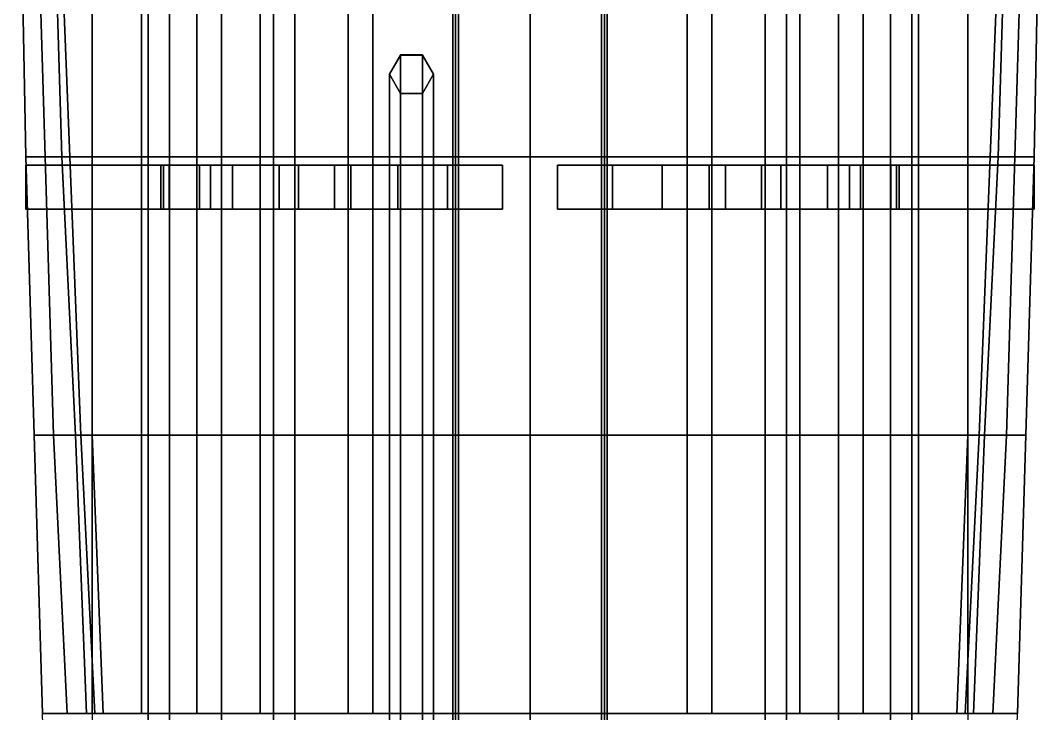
# Model space of a CAD drawing. Header units: millimetres. Extents: x -1.9 to 3, y -9.1 to 37.2.
# Drawn here: x -1.85 to 1.85, y -4.46 to -1.944 of the extents above; entities that cross this region are included whole.
import ezdxf

# ---------------------------------------------------------------- set-up
doc = ezdxf.new("R2010")
doc.units = ezdxf.units.MM
doc.layers.add('h2', color=6, linetype='Continuous')
doc.layers.add('torpedo', color=1, linetype='Continuous')

msp = doc.modelspace()

# ---------------------------------------------------------------- linework, layer by layer
for points in [[(0, -8.65, 3.45), (0, -8.65, 3.44), (0, 4.24, 4.93), (0, 4.24, 4.94)], [(0, 4.24, 4.94), (0, 4.24, 4.93), (0, -8.65, 3.44), (0, -8.65, 3.45)], [(-0.28, -4.74, 2.54), (-0.27, -4.74, 2.55), (-0.27, 2.15, 2.55), (-0.28, 2.15, 2.54)], [(-0.27, -4.74, 2.53), (-0.28, -4.74, 2.54), (-0.28, 2.15, 2.54), (-0.27, 2.15, 2.53)], [(-0.27, -4.74, 2.55), (-0.26, -4.74, 2.54), (-0.26, 2.15, 2.54), (-0.27, 2.15, 2.55)], [(-0.26, -4.74, 2.54), (-0.27, -4.74, 2.53), (-0.27, 2.15, 2.53), (-0.26, 2.15, 2.54)], [(0.27, -4.74, 2.53), (0.26, -4.74, 2.54), (0.26, 2.15, 2.54), (0.27, 2.15, 2.53)], [(0.26, -4.74, 2.54), (0.27, -4.74, 2.55), (0.27, 2.15, 2.55), (0.26, 2.15, 2.54)], [(0.28, -4.74, 2.54), (0.27, -4.74, 2.53), (0.27, 2.15, 2.53), (0.28, 2.15, 2.54)], [(0.27, -4.74, 2.55), (0.28, -4.74, 2.54), (0.28, 2.15, 2.54), (0.27, 2.15, 2.55)], [(0.66, -2.44, 1.57), (0.66, -1.43, 1.57), (0, -1.43, 1.57), (0, -2.44, 1.57)], [(0, -2.44, -0.66), (0, -1.43, -0.68), (0.57, -1.43, -0.52), (0.57, -2.44, -0.52)], [(0.57, -2.44, -0.52), (0.57, -1.43, -0.52), (0.98, -1.43, -0.43), (0.98, -2.44, -0.44)], [(1.21, -2.44, 1.52), (1.21, -1.43, 1.52), (0.66, -1.43, 1.57), (0.66, -2.44, 1.57)], [(0.98, -2.44, -0.44), (0.98, -1.43, -0.43), (1.41, -1.43, -0.36), (1.41, -2.44, -0.38)], [(1.59, -2.44, 1.45), (1.59, -1.43, 1.45), (1.21, -1.43, 1.52), (1.21, -2.44, 1.52)], [(1.41, -2.44, -0.38), (1.41, -1.43, -0.36), (1.59, -1.43, -0.34), (1.59, -2.44, -0.36)], [(1.83, -2.44, 1.45), (1.85, -1.43, 1.45), (1.59, -1.43, 1.45), (1.59, -2.44, 1.45)], [(1.59, -2.44, -0.36), (1.59, -1.43, -0.34), (1.71, -1.43, -0.33), (1.67, -2.44, -0.34)], [(1.67, -2.44, -0.29), (1.71, -1.43, -0.29), (1.73, -1.43), (1.7, -2.44)], [(1.67, -2.44, -0.34), (1.71, -1.43, -0.33), (1.71, -1.43, -0.29), (1.67, -2.44, -0.29)], [(1.7, -2.44), (1.73, -1.43), (1.79, -1.43, 0.94), (1.76, -2.44, 0.94)], [(1.76, -2.44, 0.94), (1.79, -1.43, 0.94), (1.85, -1.43, 1.45), (1.83, -2.44, 1.45)], [(-0.51, -5.08, 1.97), (-0.47, -5.08, 2.0393), (-0.47, -2.07, 2.0393), (-0.51, -2.14, 1.97)], [(-0.47, -2.0707, 1.57), (-0.51, -2.14, 1.57), (-0.51, -2.14, 1.97), (-0.47, -2.0707, 2.0393)], [(-0.47, -5.08, 2.0393), (-0.39, -5.08, 2.0393), (-0.39, -2.07, 2.0393), (-0.47, -2.07, 2.0393)], [(-0.39, -2.0707, 1.57), (-0.47, -2.0707, 1.57), (-0.47, -2.0707, 2.0393), (-0.39, -2.0707, 2.0393)], [(-0.39, -5.08, 2.0393), (-0.35, -5.08, 1.97), (-0.35, -2.14, 1.97), (-0.39, -2.07, 2.0393)], [(-0.35, -2.14, 1.57), (-0.39, -2.0707, 1.57), (-0.39, -2.0707, 2.0393), (-0.35, -2.14, 1.97)], [(-0.47, -5.08, 1.9007), (-0.51, -5.08, 1.97), (-0.51, -2.14, 1.97), (-0.47, -2.2093, 1.9007)], [(-0.51, -2.14, 1.57), (-0.47, -2.2093, 1.57), (-0.47, -2.2093, 1.9007), (-0.51, -2.14, 1.97)], [(-0.35, -5.08, 1.97), (-0.39, -5.08, 1.9007), (-0.39, -2.2093, 1.9007), (-0.35, -2.14, 1.97)], [(-0.39, -2.2093, 1.57), (-0.35, -2.14, 1.57), (-0.35, -2.14, 1.97), (-0.39, -2.2093, 1.9007)], [(-0.39, -5.08, 1.9007), (-0.47, -5.08, 1.9007), (-0.47, -2.2093, 1.9007), (-0.39, -2.2093, 1.9007)], [(-0.47, -2.2093, 1.57), (-0.39, -2.2093, 1.57), (-0.39, -2.2093, 1.9007), (-0.47, -2.2093, 1.9007)], [(0.66, -3.45, 1.57), (0.66, -2.44, 1.57), (0, -2.44, 1.57), (0, -3.45, 1.57)], [(0, -3.45, -0.65), (0, -2.44, -0.66), (0.57, -2.44, -0.52), (0.57, -3.45, -0.52)], [(0.57, -3.45, -0.52), (0.57, -2.44, -0.52), (0.98, -2.44, -0.44), (0.98, -3.45, -0.44)], [(1.21, -3.45, 1.52), (1.21, -2.44, 1.52), (0.66, -2.44, 1.57), (0.66, -3.45, 1.57)], [(0.98, -3.45, -0.44), (0.98, -2.44, -0.44), (1.41, -2.44, -0.38), (1.41, -3.45, -0.39)], [(1.59, -3.45, 1.45), (1.59, -2.44, 1.45), (1.21, -2.44, 1.52), (1.21, -3.45, 1.52)], [(1.41, -3.45, -0.39), (1.41, -2.44, -0.38), (1.59, -2.44, -0.36), (1.59, -3.45, -0.38)], [(1.8, -3.45, 1.45), (1.83, -2.44, 1.45), (1.59, -2.44, 1.45), (1.59, -3.45, 1.45)], [(1.59, -3.45, -0.38), (1.59, -2.44, -0.36), (1.67, -2.44, -0.34), (1.63, -3.45, -0.37)], [(1.63, -3.45, -0.29), (1.67, -2.44, -0.29), (1.7, -2.44), (1.65, -3.45)], [(1.63, -3.45, -0.37), (1.67, -2.44, -0.34), (1.67, -2.44, -0.29), (1.63, -3.45, -0.29)], [(1.65, -3.45), (1.7, -2.44), (1.76, -2.44, 0.94), (1.73, -3.45, 0.94)], [(1.73, -3.45, 0.94), (1.76, -2.44, 0.94), (1.83, -2.44, 1.45), (1.8, -3.45, 1.45)], [(-1.83, -2.47, 1.78), (-1.83, -2.47, 1.45), (-1.83, -2.63, 1.45), (-1.83, -2.63, 1.78)], [(-1.21, -2.47, 1.52), (-1.59, -2.47, 1.45), (-1.83, -2.47, 1.45), (-1.83, -2.47, 1.78)], [(-0.1, -2.47, 1.78), (-0.66, -2.47, 1.57), (-1.21, -2.47, 1.52), (-1.83, -2.47, 1.78)], [(-1.83, -2.63, 1.78), (-1.34, -2.63, 1.78), (-1.34, -2.47, 1.78), (-1.83, -2.47, 1.78)], [(-1.16, -2.47, 1.8), (-1.08, -2.47, 1.8), (-0.3, -2.47, 1.78), (-1.34, -2.47, 1.78)], [(-1.33, -2.47, 1.85), (-1.34, -2.47, 1.78), (-1.34, -2.63, 1.78), (-1.33, -2.63, 1.85)], [(-1.31, -2.47, 1.9), (-1.34, -2.47, 1.78), (-1.34, -2.47, 1.78), (-1.33, -2.47, 1.85)], [(-1.2, -2.47, 1.85), (-1.16, -2.47, 1.8), (-1.34, -2.47, 1.78), (-1.31, -2.47, 1.9)], [(-1.33, -2.63, 1.85), (-1.31, -2.63, 1.9), (-1.31, -2.47, 1.9), (-1.33, -2.47, 1.85)], [(-1.31, -2.63, 1.9), (-1.2, -2.63, 1.85), (-1.2, -2.47, 1.85), (-1.31, -2.47, 1.9)], [(-1.2, -2.63, 1.85), (-1.16, -2.63, 1.8), (-1.16, -2.47, 1.8), (-1.2, -2.47, 1.85)], [(-1.16, -2.63, 1.8), (-1.08, -2.63, 1.8), (-1.08, -2.47, 1.8), (-1.16, -2.47, 1.8)], [(-0.91, -2.47, 1.9), (-1.08, -2.47, 1.8), (-1.08, -2.63, 1.8), (-0.91, -2.63, 1.9)], [(-0.48, -2.47, 1.9), (-0.3, -2.47, 1.78), (-1.08, -2.47, 1.8), (-0.91, -2.47, 1.9)], [(-0.84, -2.47, 2.07), (-0.91, -2.47, 1.9), (-0.91, -2.63, 1.9), (-0.84, -2.63, 2.07)], [(-0.65, -2.47, 2.07), (-0.48, -2.47, 1.9), (-0.91, -2.47, 1.9), (-0.84, -2.47, 2.07)], [(-0.84, -2.63, 2.24), (-0.71, -2.63, 2.24), (-0.71, -2.47, 2.24), (-0.84, -2.47, 2.24)], [(-0.84, -2.47, 2.24), (-0.84, -2.47, 2.07), (-0.84, -2.63, 2.07), (-0.84, -2.63, 2.24)], [(-0.71, -2.47, 2.24), (-0.65, -2.47, 2.07), (-0.84, -2.47, 2.07), (-0.84, -2.47, 2.24)], [(-0.71, -2.63, 2.24), (-0.65, -2.63, 2.07), (-0.65, -2.47, 2.07), (-0.71, -2.47, 2.24)], [(-0.1, -2.47, 1.78), (-0.1, -2.47, 1.57), (-0.66, -2.47, 1.57), (-0.1, -2.47, 1.78)], [(-0.65, -2.63, 2.07), (-0.48, -2.63, 1.9), (-0.48, -2.47, 1.9), (-0.65, -2.47, 2.07)], [(-0.48, -2.63, 1.9), (-0.3, -2.63, 1.78), (-0.3, -2.47, 1.78), (-0.48, -2.47, 1.9)], [(-0.3, -2.63, 1.78), (-0.1, -2.63, 1.78), (-0.1, -2.47, 1.78), (-0.3, -2.47, 1.78)], [(-0.1, -2.63, 1.78), (-0.1, -2.63, 1.57), (-0.1, -2.47, 1.57), (-0.1, -2.47, 1.78)], [(1.21, -2.47, 1.52), (0.66, -2.47, 1.57), (0.1, -2.47, 1.78), (1.83, -2.47, 1.78)], [(0.66, -2.47, 1.57), (0.1, -2.47, 1.57), (0.1, -2.47, 1.78)], [(0.1, -2.47, 1.78), (0.1, -2.47, 1.57), (0.1, -2.63, 1.57), (0.1, -2.63, 1.78)], [(0.3, -2.47, 1.78), (0.1, -2.47, 1.78), (0.1, -2.63, 1.78), (0.3, -2.63, 1.78)], [(0.3, -2.47, 1.78), (1.08, -2.47, 1.8), (1.16, -2.47, 1.8), (1.34, -2.47, 1.78)], [(1.08, -2.47, 1.8), (0.3, -2.47, 1.78), (0.48, -2.47, 1.9), (0.91, -2.47, 1.9)], [(0.48, -2.47, 1.9), (0.3, -2.47, 1.78), (0.3, -2.63, 1.78), (0.48, -2.63, 1.9)], [(0.91, -2.47, 1.9), (0.48, -2.47, 1.9), (0.65, -2.47, 2.07), (0.84, -2.47, 2.07)], [(0.65, -2.47, 2.07), (0.48, -2.47, 1.9), (0.48, -2.63, 1.9), (0.65, -2.63, 2.07)], [(0.84, -2.47, 2.07), (0.65, -2.47, 2.07), (0.71, -2.47, 2.24), (0.84, -2.47, 2.24)], [(0.71, -2.47, 2.24), (0.65, -2.47, 2.07), (0.65, -2.63, 2.07), (0.71, -2.63, 2.24)], [(0.84, -2.47, 2.24), (0.71, -2.47, 2.24), (0.71, -2.63, 2.24), (0.84, -2.63, 2.24)], [(0.84, -2.63, 2.07), (0.91, -2.63, 1.9), (0.91, -2.47, 1.9), (0.84, -2.47, 2.07)], [(0.84, -2.63, 2.24), (0.84, -2.63, 2.07), (0.84, -2.47, 2.07), (0.84, -2.47, 2.24)], [(0.91, -2.63, 1.9), (1.08, -2.63, 1.8), (1.08, -2.47, 1.8), (0.91, -2.47, 1.9)], [(1.16, -2.47, 1.8), (1.08, -2.47, 1.8), (1.08, -2.63, 1.8), (1.16, -2.63, 1.8)], [(1.34, -2.47, 1.78), (1.16, -2.47, 1.8), (1.2, -2.47, 1.85), (1.31, -2.47, 1.9)], [(1.2, -2.47, 1.85), (1.16, -2.47, 1.8), (1.16, -2.63, 1.8), (1.2, -2.63, 1.85)], [(1.31, -2.47, 1.9), (1.2, -2.47, 1.85), (1.2, -2.63, 1.85), (1.31, -2.63, 1.9)], [(1.83, -2.47, 1.45), (1.59, -2.47, 1.45), (1.21, -2.47, 1.52), (1.83, -2.47, 1.78)], [(1.34, -2.47, 1.78), (1.34, -2.47, 1.78), (1.31, -2.47, 1.9), (1.33, -2.47, 1.85)], [(1.33, -2.47, 1.85), (1.31, -2.47, 1.9), (1.31, -2.63, 1.9), (1.33, -2.63, 1.85)], [(1.33, -2.63, 1.85), (1.34, -2.63, 1.78), (1.34, -2.47, 1.78), (1.33, -2.47, 1.85)], [(1.83, -2.47, 1.78), (1.34, -2.47, 1.78), (1.34, -2.63, 1.78), (1.83, -2.63, 1.78)], [(1.83, -2.63, 1.78), (1.83, -2.63, 1.45), (1.83, -2.47, 1.45), (1.83, -2.47, 1.78)], [(-1.83, -2.63, 1.45), (-1.59, -2.63, 1.45), (-1.21, -2.63, 1.52), (-1.83, -2.63, 1.78)], [(-1.21, -2.63, 1.52), (-0.66, -2.63, 1.57), (-0.1, -2.63, 1.78), (-1.83, -2.63, 1.78)], [(-0.3, -2.63, 1.78), (-1.08, -2.63, 1.8), (-1.16, -2.63, 1.8), (-1.34, -2.63, 1.78)], [(-1.34, -2.63, 1.78), (-1.34, -2.63, 1.78), (-1.31, -2.63, 1.9), (-1.33, -2.63, 1.85)], [(-1.34, -2.63, 1.78), (-1.16, -2.63, 1.8), (-1.2, -2.63, 1.85), (-1.31, -2.63, 1.9)], [(-1.08, -2.63, 1.8), (-0.3, -2.63, 1.78), (-0.48, -2.63, 1.9), (-0.91, -2.63, 1.9)], [(-0.91, -2.63, 1.9), (-0.48, -2.63, 1.9), (-0.65, -2.63, 2.07), (-0.84, -2.63, 2.07)], [(-0.84, -2.63, 2.07), (-0.65, -2.63, 2.07), (-0.71, -2.63, 2.24), (-0.84, -2.63, 2.24)], [(-0.66, -2.63, 1.57), (-0.1, -2.63, 1.57), (-0.1, -2.63, 1.78)], [(0.1, -2.63, 1.78), (0.66, -2.63, 1.57), (1.21, -2.63, 1.52), (1.83, -2.63, 1.78)], [(0.1, -2.63, 1.78), (0.1, -2.63, 1.57), (0.66, -2.63, 1.57), (0.1, -2.63, 1.78)], [(1.16, -2.63, 1.8), (1.08, -2.63, 1.8), (0.3, -2.63, 1.78), (1.34, -2.63, 1.78)], [(0.48, -2.63, 1.9), (0.3, -2.63, 1.78), (1.08, -2.63, 1.8), (0.91, -2.63, 1.9)], [(0.65, -2.63, 2.07), (0.48, -2.63, 1.9), (0.91, -2.63, 1.9), (0.84, -2.63, 2.07)], [(0.71, -2.63, 2.24), (0.65, -2.63, 2.07), (0.84, -2.63, 2.07), (0.84, -2.63, 2.24)], [(1.2, -2.63, 1.85), (1.16, -2.63, 1.8), (1.34, -2.63, 1.78), (1.31, -2.63, 1.9)], [(1.21, -2.63, 1.52), (1.59, -2.63, 1.45), (1.83, -2.63, 1.45), (1.83, -2.63, 1.78)], [(1.31, -2.63, 1.9), (1.34, -2.63, 1.78), (1.34, -2.63, 1.78), (1.33, -2.63, 1.85)], [(0.66, -4.46, 1.57), (0.66, -3.45, 1.57), (0, -3.45, 1.57), (0, -4.46, 1.57)], [(0, -4.46, -0.63), (0, -3.45, -0.65), (0.57, -3.45, -0.52), (0.57, -4.46, -0.52)], [(0.57, -4.46, -0.52), (0.57, -3.45, -0.52), (0.98, -3.45, -0.44), (0.98, -4.46, -0.43)], [(1.21, -4.46, 1.52), (1.21, -3.45, 1.52), (0.66, -3.45, 1.57), (0.66, -4.46, 1.57)], [(0.98, -4.46, -0.43), (0.98, -3.45, -0.44), (1.41, -3.45, -0.39), (1.41, -4.46, -0.41)], [(1.59, -4.46, 1.45), (1.59, -3.45, 1.45), (1.21, -3.45, 1.52), (1.21, -4.46, 1.52)], [(1.41, -4.46, -0.41), (1.41, -3.45, -0.39), (1.59, -3.45, -0.38), (1.55, -4.46, -0.4)], [(1.55, -4.46, -0.4), (1.59, -3.45, -0.38), (1.63, -3.45, -0.37), (1.58, -4.46, -0.4)], [(1.58, -4.46, -0.4), (1.63, -3.45, -0.37), (1.63, -3.45, -0.29), (1.58, -4.46, -0.29)], [(1.58, -4.46, -0.29), (1.63, -3.45, -0.29), (1.65, -3.45), (1.61, -4.46)], [(1.77, -4.46, 1.45), (1.8, -3.45, 1.45), (1.59, -3.45, 1.45), (1.59, -4.46, 1.45)], [(1.61, -4.46), (1.65, -3.45), (1.73, -3.45, 0.94), (1.68, -4.46, 0.94)], [(1.68, -4.46, 0.94), (1.73, -3.45, 0.94), (1.8, -3.45, 1.45), (1.77, -4.46, 1.45)], [(1.74, -5.47, 1.45), (1.77, -4.46, 1.45), (1.59, -4.46, 1.45), (1.59, -5.47, 1.45)]]:
    msp.add_3dface(points)
at = {"layer": 'h2'}
for points in [[(-1.76, -2.44, 0.94), (-1.79, -1.43, 0.94), (-1.85, -1.43, 1.45), (-1.83, -2.44, 1.45)], [(-1.83, -2.44, 1.45), (-1.85, -1.43, 1.45), (-1.59, -1.43, 1.45), (-1.59, -2.44, 1.45)], [(-1.7, -2.44), (-1.73, -1.43), (-1.79, -1.43, 0.94), (-1.76, -2.44, 0.94)], [(-1.67, -2.44, -0.29), (-1.71, -1.43, -0.29), (-1.73, -1.43), (-1.7, -2.44)], [(-1.59, -2.44, -0.36), (-1.59, -1.43, -0.34), (-1.71, -1.43, -0.33), (-1.67, -2.44, -0.34)], [(-1.67, -2.44, -0.34), (-1.71, -1.43, -0.33), (-1.71, -1.43, -0.29), (-1.67, -2.44, -0.29)], [(-1.41, -2.44, -0.38), (-1.41, -1.43, -0.36), (-1.59, -1.43, -0.34), (-1.59, -2.44, -0.36)], [(-1.59, -2.44, 1.45), (-1.59, -1.43, 1.45), (-1.21, -1.43, 1.52), (-1.21, -2.44, 1.52)], [(-0.98, -2.44, -0.44), (-0.98, -1.43, -0.43), (-1.41, -1.43, -0.36), (-1.41, -2.44, -0.38)], [(-1.21, -2.44, 1.52), (-1.21, -1.43, 1.52), (-0.66, -1.43, 1.57), (-0.66, -2.44, 1.57)], [(-0.57, -2.44, -0.52), (-0.57, -1.43, -0.52), (-0.98, -1.43, -0.43), (-0.98, -2.44, -0.44)], [(-0.66, -2.44, 1.57), (-0.66, -1.43, 1.57), (0, -1.43, 1.57), (0, -2.44, 1.57)], [(0, -2.44, -0.66), (0, -1.43, -0.68), (-0.57, -1.43, -0.52), (-0.57, -2.44, -0.52)], [(-1.73, -3.45, 0.94), (-1.76, -2.44, 0.94), (-1.83, -2.44, 1.45), (-1.8, -3.45, 1.45)], [(-1.8, -3.45, 1.45), (-1.83, -2.44, 1.45), (-1.59, -2.44, 1.45), (-1.59, -3.45, 1.45)], [(-1.65, -3.45), (-1.7, -2.44), (-1.76, -2.44, 0.94), (-1.73, -3.45, 0.94)], [(-1.63, -3.45, -0.29), (-1.67, -2.44, -0.29), (-1.7, -2.44), (-1.65, -3.45)], [(-1.59, -3.45, -0.38), (-1.59, -2.44, -0.36), (-1.67, -2.44, -0.34), (-1.63, -3.45, -0.37)], [(-1.63, -3.45, -0.37), (-1.67, -2.44, -0.34), (-1.67, -2.44, -0.29), (-1.63, -3.45, -0.29)], [(-1.41, -3.45, -0.39), (-1.41, -2.44, -0.38), (-1.59, -2.44, -0.36), (-1.59, -3.45, -0.38)], [(-1.59, -3.45, 1.45), (-1.59, -2.44, 1.45), (-1.21, -2.44, 1.52), (-1.21, -3.45, 1.52)], [(-0.98, -3.45, -0.44), (-0.98, -2.44, -0.44), (-1.41, -2.44, -0.38), (-1.41, -3.45, -0.39)], [(-1.21, -3.45, 1.52), (-1.21, -2.44, 1.52), (-0.66, -2.44, 1.57), (-0.66, -3.45, 1.57)], [(-0.57, -3.45, -0.52), (-0.57, -2.44, -0.52), (-0.98, -2.44, -0.44), (-0.98, -3.45, -0.44)], [(-0.66, -3.45, 1.57), (-0.66, -2.44, 1.57), (0, -2.44, 1.57), (0, -3.45, 1.57)], [(0, -3.45, -0.65), (0, -2.44, -0.66), (-0.57, -2.44, -0.52), (-0.57, -3.45, -0.52)], [(-1.77, -4.46, 1.45), (-1.8, -3.45, 1.45), (-1.59, -3.45, 1.45), (-1.59, -4.46, 1.45)], [(-1.68, -4.46, 0.94), (-1.73, -3.45, 0.94), (-1.8, -3.45, 1.45), (-1.77, -4.46, 1.45)], [(-1.61, -4.46), (-1.65, -3.45), (-1.73, -3.45, 0.94), (-1.68, -4.46, 0.94)], [(-1.58, -4.46, -0.29), (-1.63, -3.45, -0.29), (-1.65, -3.45), (-1.61, -4.46)], [(-1.58, -4.46, -0.4), (-1.63, -3.45, -0.37), (-1.63, -3.45, -0.29), (-1.58, -4.46, -0.29)], [(-1.55, -4.46, -0.4), (-1.59, -3.45, -0.38), (-1.63, -3.45, -0.37), (-1.58, -4.46, -0.4)], [(-1.41, -4.46, -0.41), (-1.41, -3.45, -0.39), (-1.59, -3.45, -0.38), (-1.55, -4.46, -0.4)], [(-1.59, -4.46, 1.45), (-1.59, -3.45, 1.45), (-1.21, -3.45, 1.52), (-1.21, -4.46, 1.52)], [(-0.98, -4.46, -0.43), (-0.98, -3.45, -0.44), (-1.41, -3.45, -0.39), (-1.41, -4.46, -0.41)], [(-1.21, -4.46, 1.52), (-1.21, -3.45, 1.52), (-0.66, -3.45, 1.57), (-0.66, -4.46, 1.57)], [(-0.57, -4.46, -0.52), (-0.57, -3.45, -0.52), (-0.98, -3.45, -0.44), (-0.98, -4.46, -0.43)], [(-0.66, -4.46, 1.57), (-0.66, -3.45, 1.57), (0, -3.45, 1.57), (0, -4.46, 1.57)], [(0, -4.46, -0.63), (0, -3.45, -0.65), (-0.57, -3.45, -0.52), (-0.57, -4.46, -0.52)], [(-1.74, -5.47, 1.45), (-1.77, -4.46, 1.45), (-1.59, -4.46, 1.45), (-1.59, -5.47, 1.45)]]:
    msp.add_3dface(points, dxfattribs=at)
at = {"layer": 'torpedo'}
for points in [[(-1.3865, -0.9, 2.08), (-1.3084, -0.9, 1.8916), (-1.3084, -6.61, 1.8916), (-1.3865, -6.61, 2.08)], [(-1.3084, -0.9, 2.2684), (-1.3865, -0.9, 2.08), (-1.3865, -6.61, 2.08), (-1.3084, -6.61, 2.2684)], [(-1.3084, -0.9, 1.8916), (-1.12, -0.9, 1.8135), (-1.12, -6.61, 1.8135), (-1.3084, -6.61, 1.8916)], [(-1.12, -0.9, 2.3465), (-1.3084, -0.9, 2.2684), (-1.3084, -6.61, 2.2684), (-1.12, -6.61, 2.3465)], [(-1.12, -0.9, 1.8135), (-0.9316, -0.9, 1.8916), (-0.9316, -6.61, 1.8916), (-1.12, -6.61, 1.8135)], [(-0.9316, -0.9, 2.2684), (-1.12, -0.9, 2.3465), (-1.12, -6.61, 2.3465), (-0.9316, -6.61, 2.2684)], [(-0.9316, -0.9, 1.8916), (-0.8535, -0.9, 2.08), (-0.8535, -6.61, 2.08), (-0.9316, -6.61, 1.8916)], [(-0.8535, -0.9, 2.08), (-0.9316, -0.9, 2.2684), (-0.9316, -6.61, 2.2684), (-0.8535, -6.61, 2.08)], [(0.8535, -0.9, 2.08), (0.9316, -0.9, 1.8916), (0.9316, -6.61, 1.8916), (0.8535, -6.61, 2.08)], [(0.9316, -0.9, 2.2684), (0.8535, -0.9, 2.08), (0.8535, -6.61, 2.08), (0.9316, -6.61, 2.2684)], [(0.9316, -0.9, 1.8916), (1.12, -0.9, 1.8135), (1.12, -6.61, 1.8135), (0.9316, -6.61, 1.8916)], [(1.12, -0.9, 2.3465), (0.9316, -0.9, 2.2684), (0.9316, -6.61, 2.2684), (1.12, -6.61, 2.3465)], [(1.12, -0.9, 1.8135), (1.3084, -0.9, 1.8916), (1.3084, -6.61, 1.8916), (1.12, -6.61, 1.8135)], [(1.3084, -0.9, 2.2684), (1.12, -0.9, 2.3465), (1.12, -6.61, 2.3465), (1.3084, -6.61, 2.2684)], [(1.3084, -0.9, 1.8916), (1.3865, -0.9, 2.08), (1.3865, -6.61, 2.08), (1.3084, -6.61, 1.8916)], [(1.3865, -0.9, 2.08), (1.3084, -0.9, 2.2684), (1.3084, -6.61, 2.2684), (1.3865, -6.61, 2.08)]]:
    msp.add_3dface(points, dxfattribs=at)

doc.saveas('drawing.dxf')
